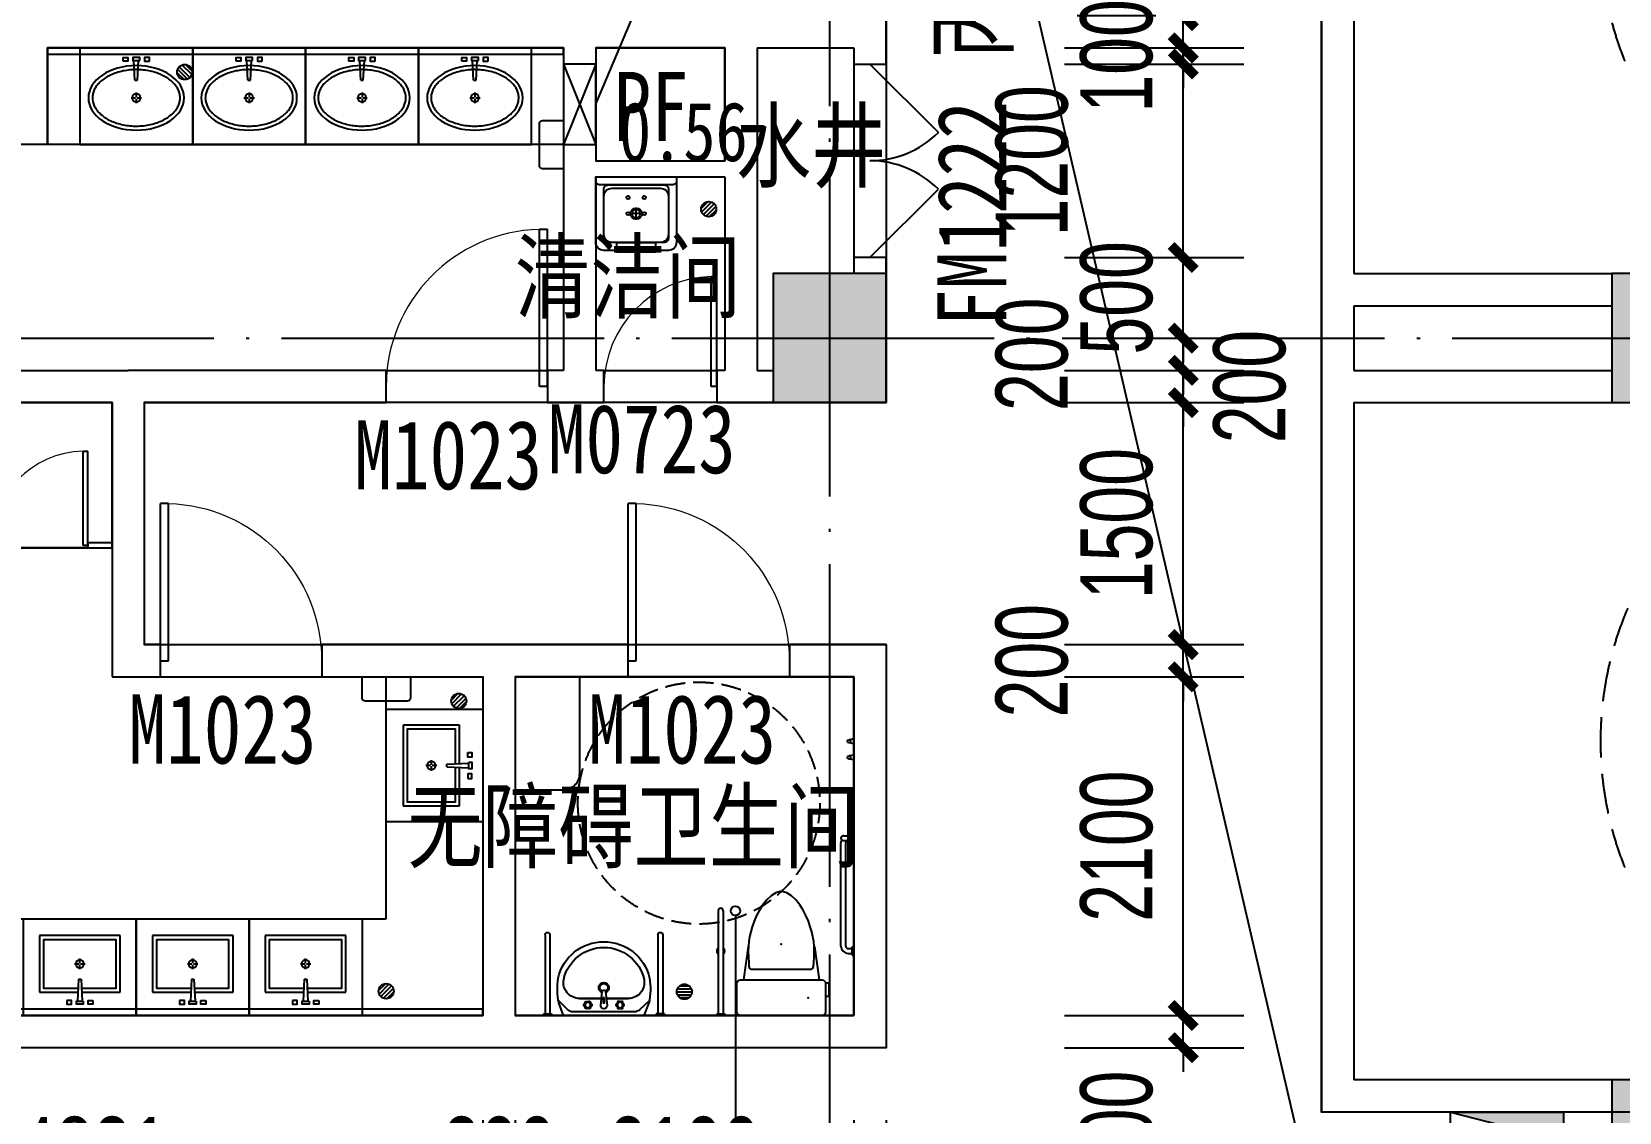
# Model space of a CAD drawing. Extents: x -409435 to 356702, y -107829 to 330904.
# Drawn here: x 99452 to 109297, y 11900 to 18600 of the extents above; entities that cross this region are included whole.
import ezdxf
from ezdxf.xclip import XClip

# ---------------------------------------------------------------- set-up
doc = ezdxf.new("R2010")
doc.units = 0
doc.header["$LTSCALE"] = 1000
doc.header["$MEASUREMENT"] = 0
doc.header["$XCLIPFRAME"] = 0
doc.linetypes.add('104-14# 核心筒$0$DASH', pattern=[0.35, 0.25, -0.1])
doc.linetypes.add('104-14# 核心筒$0$DOTE', pattern=[2.42, 2, -0.2, 0.02, -0.2])
for name, color, linetype in [('01-标注_尺寸', 124, 'Continuous'), ('01-标注_符号', 200, 'Continuous'), ('104-14# 核心筒$0$02-TEXT_标注', 130, 'Continuous'), ('104-14# 核心筒$0$02-TEXT_门窗', 151, 'Continuous'), ('104-14# 核心筒$0$A-C_门', 150, 'Continuous'), ('104-14# 核心筒$0$A-I_卫-洁具', 241, 'Continuous'), ('104-14# 核心筒$0$A-I_卫-隔断', 214, 'Continuous'), ('104-14# 核心筒$0$A-TECH_水', 3, 'Continuous'), ('104-14# 核心筒$0$A-TECH_结构', 21, 'Continuous'), ('104-14# 核心筒$0$A_AXIS-轴线', 36, '104-14# 核心筒$0$DOTE'), ('104-14# 核心筒$0$A_STR-砌块墙', 121, 'Continuous'), ('104-14# 核心筒$0$A_STR-砼柱', 51, 'Continuous'), ('104-14# 核心筒$0$DOOR_FIRE', 220, 'Continuous'), ('104-14# 核心筒$0$DOOR_FIRE_TEXT', 7, 'Continuous'), ('PUB_HATCH', 8, 'Continuous'), ('X-104 14#平面$0$A-TECH_暖通', 6, 'Continuous'), ('X-104 14#平面$0$A-TECH_水', 3, 'Continuous'), ('建-标注-索引', 75, 'Continuous')]:
    doc.layers.add(name, color=color, linetype=linetype)
doc.layers.add('104-14# 核心筒$0$04-不打印_辅助线', color=165, linetype='Continuous', plot=False)
doc.layers.add('DIM_MODI', color=6, linetype='Continuous', plot=False)
doc.styles.add('104-14# 核心筒$0$_TCH_SPACE', font='STXIHEI_0.TTF', dxfattribs={"width": 0.8, "height": 5})
doc.styles.add('104-14# 核心筒$0$_TCH_WINDOW', font='STXIHEI_0.TTF', dxfattribs={"width": 0.8, "height": 3.5})
doc.styles.add('104-14# 核心筒$0$Standard', font='STXIHEI_0.TTF', dxfattribs={"width": 0.8})
doc.styles.add('_TCH_DIM_T3', font='ros.shx', dxfattribs={"width": 0.705882, "bigfont": 'jd.shx'})
doc.dimstyles.new('_TCH_ARCH&&150', dxfattribs={"dimtxt": 446.25, "dimasz": 150, "dimexe": 375, "dimexo": 450, "dimgap": 189.375, "dimtad": 1, "dimdec": 0, "dimzin": 0, "dimdsep": 46, "dimtxsty": '_TCH_DIM_T3', "dimblk": 'ARCHTICK', "dimcen": 0.09, "dimclrt": 7, "dimazin": 2, "dimtfac": 1, "dimtdec": 0, "dimtix": 1, "dimtmove": 2, "dimatfit": 3, "dimfxl": 0, "dimtolj": 1, "dimtzin": 0, "dimarcsym": 0})

# ---------------------------------------------------------------- blocks, each defined once
blk = doc.blocks.new('104-14# 核心筒$0$shshj')
for p, q in [((0, 0), (0, 15)), ((0, 15), (30, 10)), ((0, 0), (0, -15)), ((0, -15), (30, -10))]:
    blk.add_line(p, q)
blk.add_circle((30, 0), 10)
blk = doc.blocks.new('104-14# 核心筒$0$jhat')
for p, q in [((-395, -250), (-395, 250)), ((-395, 250), (-45, 250)), ((-45, 250), (-45, 11.7)), ((-220, 32.3), (-220, 5)), ((-124.8, 8), (11.7, 14.4)), ((-124.8, 8), (-124.8, -8)), ((11.7, 14.4), (11.7, -14.4)), ((-225, 0), (-253.8, 0)), ((-220, -5), (-220, -32.8)), ((-186.7, 0), (-215, 0)), ((-124.8, -8), (11.7, -14.4)), ((-45, -12.4), (-45, -250)), ((-45, -250), (-395, -250))]:
    blk.add_line(p, q)
at = {"color": 8}
blk.add_lwpolyline([(-70, -11.1), (-70, -225), (-370, -225), (-370, 225), (-70, 225), (-70, 10.6)], dxfattribs=at)
at = {"ltscale": 1000, "const_width": 0.84}
blk.add_lwpolyline([(-219.6, 0.1, 1), (-220.4, 0.1, 1)], format="xyb", close=True, dxfattribs=at)
for points in [[(7.2, 81.4), (30, 81.4), (30, 51.4), (7.2, 51.4)], [(11.7, -21.4), (30, -21.4), (30, 21.4), (11.7, 21.4)], [(7.2, -81.4), (30, -81.4), (30, -51.4), (7.2, -51.4)]]:
    blk.add_lwpolyline(points, close=True)
blk.add_circle((-220, 0), 25.2)
at = {"layer": '104-14# 核心筒$0$04-不打印_辅助线'}
blk.add_lwpolyline([(100, -350), (100, 350), (-500, 350), (-500, -350)], close=True, dxfattribs=at)
blk = doc.blocks.new('104-14# 核心筒$0$hgfd')
at = {"color": 8}
for p, q in [((-38.5, 228), (38.5, 228)), ((0, 266.5), (0, 189.5))]:
    blk.add_line(p, q, dxfattribs=at)
for points in [[(250, 0), (-250, 0), (-250, 406, -0.414214), (-200, 456), (-120, 456), (-120, 466), (120, 466), (120, 456), (200, 456, -0.414214), (250, 406)], [(175, 50), (-175, 50, -0.414214), (-200, 75), (-200, 381, -0.414214), (-175, 406), (175, 406, -0.414214), (200, 381), (200, 75, -0.414214)], [(250, 0), (-250, 0), (-250, 25, -0.414214), (-225, 50), (225, 50, -0.414214), (250, 25)]]:
    blk.add_lwpolyline(points, format="xyb", close=True)
blk.add_lwpolyline([(120, 456), (200, 456, -0.414214), (250, 406), (250, 0), (-250, 0), (-250, 406, -0.414214), (-200, 456), (-120, 456)], format="xyb")
blk.add_lwpolyline([(150, 70), (-150, 70, -0.414214), (-200, 120), (-200, 356, -0.414214), (-150, 406), (150, 406, -0.414214), (200, 356), (200, 120, -0.414214)], format="xyb", close=True, dxfattribs=at)
blk.add_lwpolyline([(120, 406), (-120, 406), (-120, 466), (120, 466)], close=True)
for centre, radius in [((-50, 228), 10), ((0, 228), 35), ((50, 228), 10), ((-50, 128), 10), ((50, 128), 10)]:
    blk.add_circle(centre, radius)
blk.add_circle((0, 228), 25, dxfattribs=at)
blk = doc.blocks.new('104-14# 核心筒$0$meae')
for p, q in [((-215, 0), (-243.8, 0)), ((-210, 5), (-210, 32.8)), ((-176.7, 0), (-205, 0)), ((-99.5, 8), (21.7, 14.4)), ((-99.5, -8), (-99.5, 8)), ((21.7, -14.4), (21.7, 14.4)), ((-210, -32.3), (-210, -5)), ((-99.5, -8), (21.7, -14.4))]:
    blk.add_line(p, q)
at = {"const_width": 0.84}
blk.add_lwpolyline([(-209.6, -0.1, -1), (-210.4, -0.1, -1)], format="xyb", close=True, dxfattribs=at)
for points in [[(17.2, 81.4), (40, 81.4), (40, 51.4), (17.2, 51.4)], [(21.7, 21.4), (40, 21.4), (40, -21.4), (21.7, -21.4)], [(17.2, -81.4), (40, -81.4), (40, -51.4), (17.2, -51.4)]]:
    blk.add_lwpolyline(points, close=True)
blk.add_circle((-210, 0), 25.2)
blk.add_ellipse((-210, 0), major_axis=(0, -296.8), ratio=0.673766)
at = {"color": 8}
blk.add_open_spline([(-210, -271.8), (-201.6, -271.8), (-193.3, -270.9), (-176.6, -267), (-168.2, -264.1), (-151.7, -256.3), (-143.6, -251.4), (-127.7, -239.7), (-119.9, -232.8), (-105, -217.1), (-97.9, -208.3), (-84.5, -189), (-78.3, -178.5), (-66.9, -156.1), (-61.7, -144.2), (-52.7, -119.1), (-48.8, -106), (-42.4, -79), (-39.9, -65.1), (-36.4, -36.9), (-35.4, -22.5), (-34.8, 6.2), (-35.3, 20.7), (-37.7, 49.2), (-39.6, 63.3), (-45, 90.9), (-48.3, 104.3), (-56.4, 130.2), (-61.1, 142.6), (-71.6, 166.1), (-77.5, 177.1), (-90.2, 197.7), (-97, 207.1), (-111.4, 224.2), (-118.9, 231.8), (-134.5, 245.1), (-142.5, 250.8), (-158.9, 260.1), (-167.2, 263.7), (-183.8, 269), (-192.2, 270.7), (-208.9, 272.2), (-217.3, 271.9), (-234, 269.5), (-242.4, 267.4), (-259, 261.1), (-267.2, 256.9), (-283.4, 246.7), (-291.3, 240.5), (-306.7, 226.3), (-314.1, 218.2), (-328.1, 200.2), (-334.7, 190.4), (-346.9, 169), (-352.4, 157.6), (-362.4, 133.5), (-366.8, 120.8), (-374.2, 94.4), (-377.2, 80.8), (-381.8, 52.9), (-383.4, 38.7), (-385.1, 10.1), (-385.2, -4.4), (-383.9, -33.1), (-382.5, -47.4), (-378.3, -75.4), (-375.4, -89.1), (-368.4, -115.7), (-364.2, -128.5), (-354.5, -153), (-349.1, -164.6), (-337.2, -186.3), (-330.7, -196.4), (-316.9, -214.8), (-309.6, -223.2), (-294.4, -237.9), (-286.5, -244.3), (-270.4, -255.1), (-262.2, -259.5), (-245.6, -266.3), (-237.3, -268.8), (-222.6, -271.3), (-216.3, -271.8), (-210, -271.8)], degree=3, knots=[0, 0, 0, 0, 0.154173, 0.154173, 0.308346, 0.308346, 0.462518, 0.462518, 0.616691, 0.616691, 0.770864, 0.770864, 0.925037, 0.925037, 1.07921, 1.07921, 1.233382, 1.233382, 1.387555, 1.387555, 1.541728, 1.541728, 1.695901, 1.695901, 1.850074, 1.850074, 2.004247, 2.004247, 2.158419, 2.158419, 2.312592, 2.312592, 2.466765, 2.466765, 2.620938, 2.620938, 2.775111, 2.775111, 2.929283, 2.929283, 3.083456, 3.083456, 3.237629, 3.237629, 3.391802, 3.391802, 3.545975, 3.545975, 3.700147, 3.700147, 3.85432, 3.85432, 4.008493, 4.008493, 4.162666, 4.162666, 4.316839, 4.316839, 4.471011, 4.471011, 4.625184, 4.625184, 4.779357, 4.779357, 4.93353, 4.93353, 5.087703, 5.087703, 5.241876, 5.241876, 5.396048, 5.396048, 5.550221, 5.550221, 5.704394, 5.704394, 5.858567, 5.858567, 6.01274, 6.01274, 6.166912, 6.166912, 6.283185, 6.283185, 6.283185, 6.283185], dxfattribs=at)
at = {"layer": '104-14# 核心筒$0$04-不打印_辅助线'}
blk.add_lwpolyline([(-500, -350), (-500, 350), (100, 350), (100, -350)], close=True, dxfattribs=at)
blk = doc.blocks.new('104-14# 核心筒$0$$lvtry$00000200')
at = {"color": 0}
for p, q in [((-109.8, -40, 0), (-109.8, -469.7, 0)), ((99.8, -30, 0), (-99.8, -30, 0)), ((109.8, -469.7, 0), (109.8, -40, 0))]:
    blk.add_line(p, q, dxfattribs=at)
at = {"color": 0, "elevation": 0}
blk.add_lwpolyline([(99.8, 0), (-99.8, 0, 0.414214), (-139.8, -40), (-139.8, -479.7, 0.414214), (-29.8, -589.7), (29.8, -589.7, 0.414214), (139.8, -479.7), (139.8, -40, 0.414214)], format="xyb", close=True, dxfattribs=at)
blk.add_lwpolyline([(139.8, -469.7), (-139.8, -469.7)], dxfattribs=at)
at = {"color": 0}
blk.add_circle((0, -358.6, 0), 20, dxfattribs=at)
for centre, start, end in [((-99.8, -40, 0), 90, 180), ((99.8, -40, 0), 0, 90)]:
    blk.add_arc(centre, 10, start, end, dxfattribs=at)
for p in [(0, 0), (0, -358.6, 0)]:
    blk.add_point(p, dxfattribs=at)
blk = doc.blocks.new('104-14# 核心筒$0$hgfasg')
at = {"layer": '104-14# 核心筒$0$04-不打印_辅助线'}
blk.add_lwpolyline([(-450, 1400), (450, 1400), (450, 0), (-450, 0)], close=True, dxfattribs=at)
at = {"yscale": -1}
blk.add_blockref('104-14# 核心筒$0$$lvtry$00000200', (0, 200), dxfattribs=at)
blk = doc.blocks.new('104-14# 核心筒$0$残疾人洗脸盆')
for p, q in [((-250.4, 0), (-279.8, -78.5)), ((-250.4, 0), (250.4, 0)), ((250.4, 0), (279.8, -78.5)), ((-375, -10), (-375, 0)), ((-375, -10), (-325, -10)), ((-365, -500), (-365, -10)), ((-335, -500), (-335, -10)), ((-325, -10), (-325, 0)), ((-226.7, -37.5), (-282.6, -94.2)), ((188.9, -22.5), (-191, -22.5)), ((223.1, -36.1), (281.2, -90.6)), ((325, -10), (325, 0)), ((375, -10), (325, -10)), ((335, -500), (335, -10)), ((365, -500), (365, -10)), ((375, -10), (375, 0)), ((-151.1, -105.2), (-17.6, -105.2)), ((-15.5, -105.2), (-151.1, -105.2)), ((15.5, -105.2), (150.8, -105.2)), ((150.8, -105.2), (15.7, -105.2))]:
    blk.add_line(p, q)
at = {"color": 8}
for points in [[(-107.9, -88.7), (-104.1, -85.4, 0.099259), (-95.9, -85.4), (-92.1, -88.7, 0.101021), (-83.4, -83.7), (-84.4, -78.8, 0.099259), (-80.3, -71.7), (-75.5, -70, 0.101021), (-75.5, -60), (-80.3, -58.3, 0.099259), (-84.4, -51.2), (-83.4, -46.3, 0.101021), (-92.1, -41.3), (-95.9, -44.6, 0.099259), (-104.1, -44.6), (-107.9, -41.3, 0.101021), (-116.6, -46.3), (-115.6, -51.2, 0.099259), (-119.7, -58.3), (-124.5, -60, 0.101021), (-124.5, -70), (-119.7, -71.7, 0.099259), (-115.6, -78.8), (-116.6, -83.7, 0.101021)], [(107.9, -88.7), (104.1, -85.4, -0.099259), (95.9, -85.4), (92.1, -88.7, -0.101021), (83.4, -83.7), (84.4, -78.8, -0.099259), (80.3, -71.7), (75.5, -70, -0.101021), (75.5, -60), (80.3, -58.3, -0.099259), (84.4, -51.2), (83.4, -46.3, -0.101021), (92.1, -41.3), (95.9, -44.6, -0.099259), (104.1, -44.6), (107.9, -41.3, -0.101021), (116.6, -46.3), (115.6, -51.2, -0.099259), (119.7, -58.3), (124.5, -60, -0.101021), (124.5, -70), (119.7, -71.7, -0.099259), (115.6, -78.8), (116.6, -83.7, -0.101021)]]:
    blk.add_lwpolyline(points, format="xyb", close=True, dxfattribs=at)
blk.add_lwpolyline([(-20, -61.8), (-10.9, -148.5, 0.384038), (-1, -157.5), (1, -157.5, 0.384038), (10.9, -148.5), (20, -61.8, 1)], format="xyb", close=True)
blk.add_lwpolyline([(4.5, -109.3), (-4.5, -109.3), (-4.5, -79.3), (4.5, -79.3)], close=True)
for centre in [(-100, -65, 0), (100, -65, 0)]:
    blk.add_circle(centre, 16.7)
for centre, radius, start, end in [((171.1, -166), 459.3, 169.0176, 188.17496), ((-191, -72.5), 50, 90, 135.43928), ((188.9, -72.5), 50, 46.81904, 90), ((-171.1, -166), 459.3, 351.82504, 10.9824), ((-151.1, -205.2), 100, 90, 190.56023), ((0, -172.5, 0), 31.6, 111.35971, 68.64029), ((150.8, -205.2), 100, 349.43977, 90), ((-0.2, -166.7), 290.7, 192.85732, 347.14268), ((-0.2, -166.7), 255.7, 192.85732, 347.14268), ((-350, -500), 15, 180, 0), ((350, -500), 15, 180, 360)]:
    blk.add_arc(centre, radius, start, end)
at = {"color": 8, "lineweight": 13}
blk.add_arc((0, -172.5, 0), 23, 117.38686, 62.61314, dxfattribs=at)
blk = doc.blocks.new('104-14# 核心筒$0$残疾人扶手1')
for p, q in [((-700, -10), (-700, 0)), ((0, -10), (0, 0)), ((-750, -10), (-750, 0)), ((-750, -10), (-700, -10)), ((-740, -65), (-740, -10)), ((-710, -65), (-710, -10)), ((-55, -50), (-695, -50)), ((-55, -80), (-695, -80)), ((-50, -10), (-50, 0)), ((0, -10), (-50, -10)), ((-40, -35), (-40, -10)), ((-10, -35), (-10, -10))]:
    blk.add_line(p, q)
for centre, radius, start, end in [((-725, -65), 15, 180, 0), ((-695, -35), 45, 244.47122, 270), ((-695, -35), 15, 180, 270), ((-55, -35), 15, 270, 0), ((-55, -35), 45, 270, 0)]:
    blk.add_arc(centre, radius, start, end)
blk = doc.blocks.new('104-14# 核心筒$0$残疾人扶手2')
for p, q in [((-10, -50), (-10, 0)), ((-10, 0), (0, 0)), ((-650, -10), (-10, -10)), ((-650, -40), (-10, -40)), ((-10, -50), (0, -50))]:
    blk.add_line(p, q)
for centre, radius, start, end in [((-400, -25, 0), 25, 36.86993, 143.13007), ((-650, -25), 15, 90, 270), ((-400, -25, 0), 25, 216.86987, 323.13013)]:
    blk.add_arc(centre, radius, start, end)
blk = doc.blocks.new('104-14# 核心筒$0$$DorLib2D$00000116')
at = {"color": 0}
for p, q in [((-0.5, 0), (-0.1464, 0.3536)), ((0.5, 0), (0.1464, 0.3536))]:
    blk.add_line(p, q, dxfattribs=at)
for centre, start, end in [((-0.5, 0), 0, 45), ((0.5, 0), 135, 180)]:
    blk.add_arc(centre, 0.5, start, end, dxfattribs=at)
blk = doc.blocks.new('104-14# 核心筒$0$$DorLib2D$00000001')
for p, q in [((0.45, 0.975), (0.5, 0.975)), ((0.45, 0), (0.45, 0.975)), ((0.5, 0), (0.5, 0.975)), ((0.5, 0), (0.45, 0))]:
    blk.add_line(p, q)
at = {"lineweight": 13}
blk.add_arc((0.475, 0), 0.975, 91.46928, 180, dxfattribs=at)
blk = doc.blocks.new('_FZH')
blk.add_lwpolyline([(-0.5, -0.5), (0.5, -0.5), (0.5, 0.5), (-0.5, 0.5)], close=True)
at = {"layer": 'PUB_HATCH'}
blk.add_solid([(-0.5, -0.5), (0.5, -0.5), (-0.5, 0.5), (0.5, 0.5)], dxfattribs=at)
blk = doc.blocks.new('104-14# 核心筒$0$$lvtry$00000206')
at = {"color": 0}
for points in [[(-253.2, -220.1, -0.414214), (-275.2, -198.1), (-275.2, -22, -0.414214), (-253.2, 0), (253.2, 0, -0.414214), (275.2, -22), (275.2, -198.1, -0.414214), (253.2, -220.1)], [(180.6, -286.2), (-180.6, -286.2, 0.39219), (-200.5, -304.7), (-202.1, -325.7), (-204.2, -363.5), (-204.9, -397.6), (-204, -429), (-201.3, -458.9), (-196.5, -488.3), (-189.5, -518.3), (-180, -549.9), (-167.8, -583.9), (-152.8, -619.1), (-135, -653.9), (-114.2, -687), (-90.4, -716.7), (-63.4, -741.5), (-33.4, -759.9), (-12.1, -766.7, 0.15433), (12.1, -766.7), (33.4, -759.9), (63.4, -741.5), (90.4, -716.7), (114.2, -687), (135, -653.9), (152.8, -619.1), (167.8, -583.9), (180, -549.9), (189.5, -518.3), (196.5, -488.3), (201.3, -458.9), (204, -429), (204.9, -397.6), (204.2, -363.5), (202.1, -325.7), (200.5, -304.7, 0.39219)]]:
    blk.add_lwpolyline(points, format="xyb", close=True, dxfattribs=at)
blk.add_lwpolyline([(-275.2, -120.5), (-297.2, -120.5), (-297.2, -199.8), (-275.2, -199.8)], close=True, dxfattribs=at)
for points in [[(-205.5, -428.1), (-235, -220.1)], [(205.5, -428.1), (235, -220.1)]]:
    blk.add_lwpolyline(points, dxfattribs=at)
for p in [(-166.1, -109.4), (0.9, -443.1)]:
    blk.add_point(p, dxfattribs=at)
blk = doc.blocks.new('104-14# 核心筒$0$$TwtSys$00000141')
for p, q in [((-94, 8), (-10, 92)), ((-94, 8), (-10, 92)), ((-87, -35), (35, 87)), ((-87, -35), (35, 87)), ((-66, -66), (66, 66)), ((-66, -66), (66, 66)), ((-32, -87), (88, 33)), ((-32, -87), (88, 33)), ((11, -92), (92, -11)), ((11, -92), (92, -11))]:
    blk.add_line(p, q)
blk.add_circle((0, 0), 94)
blk.add_circle((0, 0), 94)
blk = doc.blocks.new('104-14# 核心筒')
blk.add_lwpolyline([(103750, 18500), (102950, 18500), (102950, 17800), (103750, 17800)], close=True)
at = {"layer": '104-14# 核心筒$0$04-不打印_辅助线'}
blk.add_lwpolyline([(104550, 12500), (104550, 14600), (102450, 14600), (102450, 12500)], close=True, dxfattribs=at)
at = {"layer": '104-14# 核心筒$0$04-不打印_辅助线', "linetype": '104-14# 核心筒$0$DASH'}
for centre in [(111280, 19200), (111280, 14200)]:
    blk.add_arc(centre, 2100, 90, 270, dxfattribs=at)
at = {"layer": '104-14# 核心筒$0$A-C_门'}
for p, q in [((101650, 16500), (102650, 16500)), ((103000, 16500), (103700, 16500)), ((100250, 14600), (101250, 14600)), ((103150, 14600), (104150, 14600))]:
    blk.add_line(p, q, dxfattribs=at)
at = {"layer": '104-14# 核心筒$0$A-I_卫-洁具', "ltscale": 0.1}
for points in [[(99550, 18500), (102750, 18500), (102750, 17900), (99550, 17900)], [(99550, 18460), (102750, 18460), (102750, 18500), (99550, 18500)], [(99200, 12500), (102250, 12500), (102250, 12540), (99200, 12540)]]:
    blk.add_lwpolyline(points, close=True, dxfattribs=at)
for points in [[(102750, 18050), (102750, 17750), (102620, 17750, -0.414214), (102600, 17770), (102600, 18030, -0.414214), (102620, 18050)], [(101500, 14600), (101800, 14600), (101800, 14470, -0.414214), (101780, 14450), (101520, 14450, -0.414214), (101500, 14470)], [(102450, 14600), (102450, 13900), (102750, 13900, 0.414214), (102850, 14000), (102850, 14600)]]:
    blk.add_lwpolyline(points, format="xyb", close=True, dxfattribs=at)
for points in [[(101650, 13100), (101650, 14600), (102250, 14600), (102250, 12500), (101650, 12500)], [(101650, 12500), (99200, 12500), (99200, 13100), (101650, 13100)]]:
    blk.add_lwpolyline(points, dxfattribs=at)
at = {"layer": '104-14# 核心筒$0$A-I_卫-洁具', "linetype": '104-14# 核心筒$0$DASH', "ltscale": 0.5}
blk.add_circle((103588.9, 13816.9), 750, dxfattribs=at)
at = {"layer": '104-14# 核心筒$0$A-I_卫-隔断'}
for p, q in [((99800, 15400), (99200, 15400)), ((99950, 15430), (99800, 15430)), ((99800, 15430), (99800, 15400)), ((99800, 15400), (99950, 15400)), ((99950, 15400), (99950, 15430))]:
    blk.add_line(p, q, dxfattribs=at)
at = {"layer": '104-14# 核心筒$0$A-TECH_结构'}
blk.add_lwpolyline([(102950, 17800), (103750, 17800), (103750, 18500), (102950, 18500)], close=True, dxfattribs=at)
at = {"layer": '104-14# 核心筒$0$A_AXIS-轴线'}
for p, q in [((104400, 54018.4), (104400, -8545.1)), ((-24839, 16700), (120259.9, 16700))]:
    blk.add_line(p, q, dxfattribs=at)
at = {"layer": '104-14# 核心筒$0$A_STR-砌块墙'}
for p, q in [((107450, 21500), (107450, 17000)), ((107650, 21300), (107650, 17100)), ((104750, 18400), (104750, 18700)), ((99550, 18500), (102250, 18500)), ((99550, 18500), (99550, 17900)), ((102250, 18500), (102750, 18500)), ((102750, 18500), (102750, 17750)), ((102950, 18500), (102950, 17800)), ((102950, 18500), (103750, 18500)), ((103750, 18500), (103750, 17800)), ((103950, 18500), (103950, 17750)), ((103950, 18500), (104550, 18500)), ((104550, 18500), (104550, 18400)), ((104550, 18400), (104750, 18400)), ((99550, 17900), (99350, 17900)), ((102750, 17750), (102750, 16500)), ((102950, 17800), (103750, 17800)), ((103950, 17750), (103950, 16500)), ((102950, 17700), (103750, 17700)), ((102950, 17700), (102950, 16500)), ((103750, 17700), (103750, 16500)), ((104750, 17200), (104550, 17200)), ((104550, 17200), (104550, 17100)), ((104750, 17100), (104750, 17200)), ((107650, 17100), (109250, 17100)), ((107450, 17000), (107450, 16400)), ((107650, 16900), (109250, 16900)), ((107650, 16900), (107650, 16500)), ((95750, 16500), (100050, 16500)), ((101650, 16500), (100050, 16500)), ((101650, 16300), (101650, 16500)), ((102750, 16500), (102650, 16500)), ((102650, 16500), (102650, 16300)), ((103000, 16500), (102950, 16500)), ((103000, 16300), (103000, 16500)), ((103750, 16500), (103700, 16500)), ((103700, 16500), (103700, 16300)), ((103950, 16500), (104050, 16500)), ((107650, 16500), (109250, 16500)), ((107450, 16400), (107450, 11900)), ((95750, 16300), (99950, 16300)), ((99950, 16300), (99950, 14600)), ((100150, 16300), (101650, 16300)), ((100150, 16300), (100150, 14800)), ((102650, 16300), (102850, 16300)), ((102850, 16300), (103000, 16300)), ((103700, 16300), (103850, 16300)), ((103850, 16300), (104050, 16300)), ((107650, 16300), (109250, 16300)), ((107650, 16300), (107650, 12100)), ((100250, 14800), (100150, 14800)), ((100250, 14600), (100250, 14800)), ((102350, 14800), (101250, 14800)), ((101250, 14800), (101250, 14600)), ((103150, 14800), (102350, 14800)), ((103150, 14600), (103150, 14800)), ((104750, 14800), (104150, 14800)), ((104150, 14800), (104150, 14600)), ((104750, 14800), (104750, 12300)), ((99950, 14600), (100250, 14600)), ((101250, 14600), (102250, 14600)), ((102250, 14600), (102250, 12500)), ((102450, 14600), (102450, 12500)), ((102450, 14600), (103150, 14600)), ((104150, 14600), (104550, 14600)), ((104550, 14600), (104550, 12500)), ((102250, 12500), (99200, 12500)), ((104550, 12500), (102450, 12500)), ((102350, 12300), (99100, 12300)), ((104750, 12300), (102350, 12300)), ((109250, 12100), (107650, 12100)), ((109250, 11900), (107450, 11900))]:
    blk.add_line(p, q, dxfattribs=at)
at = {"layer": '104-14# 核心筒$0$DOOR_FIRE'}
for p, q in [((104550, 18400), (104550, 17200)), ((104750, 18400), (104750, 17200))]:
    blk.add_line(p, q, dxfattribs=at)
at = {"layer": '104-14# 核心筒$0$A-C_门'}
ref = blk.add_blockref('104-14# 核心筒$0$$DorLib2D$00000001', (102150, 16400), dxfattribs=dict(at, xscale=1000, yscale=1000, zscale=200))
ref.add_attrib('A', 'M1023', (101452.6, 15762.5), dxfattribs={"layer": '104-14# 核心筒$0$02-TEXT_门窗', "height": 428.14, "style": '104-14# 核心筒$0$_TCH_WINDOW', "width": 0.8})
ref = blk.add_blockref('104-14# 核心筒$0$$DorLib2D$00000001', (103350, 16400), dxfattribs=dict(at, xscale=700, yscale=700, zscale=200))
ref.add_attrib('A', 'M0723', (102652.6, 15862.5), dxfattribs={"layer": '104-14# 核心筒$0$02-TEXT_门窗', "height": 428.14, "style": '104-14# 核心筒$0$_TCH_WINDOW', "width": 0.8})
ref = blk.add_blockref('104-14# 核心筒$0$$DorLib2D$00000001', (100750, 14700), dxfattribs=dict(at, xscale=-1000, yscale=1000, zscale=200, rotation=359.9999999999986))
ref.add_attrib('A', 'M1023', (100052.6, 14062.5), dxfattribs={"layer": '104-14# 核心筒$0$02-TEXT_门窗', "height": 428.14, "style": '104-14# 核心筒$0$_TCH_WINDOW', "width": 0.8})
ref = blk.add_blockref('104-14# 核心筒$0$$DorLib2D$00000001', (103650, 14700), dxfattribs=dict(at, xscale=-1000, yscale=1000, zscale=200, rotation=359.9999999999986))
ref.add_attrib('A', 'M1023', (102902.6, 14062.5), dxfattribs={"layer": '104-14# 核心筒$0$02-TEXT_门窗', "height": 428.14, "style": '104-14# 核心筒$0$_TCH_WINDOW', "width": 0.8})
at = {"layer": '104-14# 核心筒$0$A-I_卫-洁具', "ltscale": 0.1, "xscale": -1}
for name, p, rotation in [('104-14# 核心筒$0$meae', (100100, 18400), 270), ('104-14# 核心筒$0$meae', (100800, 18400), 270), ('104-14# 核心筒$0$meae', (101500, 18400), 270), ('104-14# 核心筒$0$meae', (102200, 18400), 270), ('104-14# 核心筒$0$hgfasg', (98550, 15850), 270), ('104-14# 核心筒$0$jhat', (102150, 14050), 180), ('104-14# 核心筒$0$jhat', (99750, 12600), 90), ('104-14# 核心筒$0$jhat', (100450, 12600), 90), ('104-14# 核心筒$0$jhat', (101150, 12600), 90)]:
    blk.add_blockref(name, p, dxfattribs=dict(at, rotation=rotation))
at = {"layer": '104-14# 核心筒$0$A-I_卫-洁具', "ltscale": 0.1}
for name, p, rotation in [('104-14# 核心筒$0$hgfd', (103200, 17700), 179.9999999936967), ('104-14# 核心筒$0$shshj', (104550, 14200), 180), ('104-14# 核心筒$0$shshj', (104550, 14200), 180), ('104-14# 核心筒$0$shshj', (104550, 14100), 180), ('104-14# 核心筒$0$shshj', (104550, 14100), 180), ('104-14# 核心筒$0$残疾人扶手1', (104550, 12875), 270), ('104-14# 核心筒$0$残疾人扶手2', (103749.5, 12500), 270)]:
    blk.add_blockref(name, p, dxfattribs=dict(at, rotation=rotation))
at = {"layer": '104-14# 核心筒$0$A-I_卫-洁具', "rotation": 179.9999999996357}
blk.add_blockref('104-14# 核心筒$0$$lvtry$00000206', (104100, 12500), dxfattribs=at)
at = {"layer": '104-14# 核心筒$0$A-I_卫-洁具', "ltscale": 0.1, "extrusion": (1.71193e-26, 3.22175e-17, -1), "zscale": -1, "rotation": 180}
blk.add_blockref('104-14# 核心筒$0$残疾人洗脸盆', (-103000, 12500), dxfattribs=at)
at = {"layer": '104-14# 核心筒$0$A-I_卫-隔断', "xscale": -600, "yscale": -600, "zscale": 30, "rotation": 180}
blk.add_blockref('104-14# 核心筒$0$$DorLib2D$00000001', (99500, 15415), dxfattribs=at)
at = {"layer": '104-14# 核心筒$0$A-TECH_水', "xscale": 0.5, "yscale": 0.5, "zscale": 0.5}
for p, rotation in [((100400.1, 18350), 90.00000000011116), ((103499, 12647.5), 315)]:
    blk.add_blockref('104-14# 核心筒$0$$TwtSys$00000141', p, dxfattribs=dict(at, rotation=rotation))
for p in [(103650, 17500), (102100, 14450), (101649.7, 12650.4)]:
    blk.add_blockref('104-14# 核心筒$0$$TwtSys$00000141', p, dxfattribs=at)
at = {"layer": '104-14# 核心筒$0$A_STR-砼柱', "xscale": 700, "yscale": 800, "zscale": 800}
for p in [(104400, 16700), (109600, 16700), (109600, 11700)]:
    blk.add_blockref('_FZH', p, dxfattribs=at)
at = {"layer": '104-14# 核心筒$0$DOOR_FIRE', "xscale": 1200, "yscale": 1200, "zscale": 200, "rotation": 270}
blk.add_blockref('104-14# 核心筒$0$$DorLib2D$00000116', (104650, 17800), dxfattribs=at)
at = {"layer": '104-14# 核心筒$0$02-TEXT_标注', "style": '104-14# 核心筒$0$Standard', "width": 0.8}
for s, p in [('PF', (103060.2, 17923)), ('水井', (103817.8, 17680.1)), ('清洁间', (102448.6, 16867.8)), ('无障碍卫生间', (101781.9, 13459.5))]:
    blk.add_text(s, height=428.14, dxfattribs=at).set_placement(p)
at = {"layer": '104-14# 核心筒$0$04-不打印_辅助线', "style": '104-14# 核心筒$0$_TCH_SPACE', "width": 0.8}
blk.add_text('0.56', height=366.98, dxfattribs=at).set_placement((103093.1, 17797.7))
at = {"layer": '104-14# 核心筒$0$DOOR_FIRE_TEXT', "style": '104-14# 核心筒$0$_TCH_WINDOW', "width": 0.8}
for s, height, p in [('丙', 428.1, (105495.6, 18431.1)), ('FM1222', 428.14, (105495.6, 16771.3))]:
    blk.add_text(s, height=height, rotation=90, dxfattribs=at).set_placement(p)
blk = doc.blocks.new('X-104 14#平面$0$$TwtSys$00000434')
for p, q in [((-0.5, 0.5), (-0.5, -0.5)), ((-0.5, -0.5), (0.5, 0.5)), ((0.5, 0.5), (-0.5, 0.5)), ((0.5, -0.5), (0.5, 0.5)), ((-0.5, -0.5), (0.5, -0.5))]:
    blk.add_line(p, q)
blk.add_solid([(0.5, -0.5), (0.5, 0.5), (-0.5, -0.5)])
blk = doc.blocks.new('X-104 14#平面$0$A$C324F6C76')
at = {"layer": 'X-104 14#平面$0$A-TECH_水', "xscale": -700, "yscale": 180, "zscale": 700, "rotation": 180.000000000001}
blk.add_blockref('X-104 14#平面$0$$TwtSys$00000434', (-7300, 11810), dxfattribs=at)
blk = doc.blocks.new('*U418')
blk.add_lwpolyline([(200, 0), (200, 500), (0, 500), (0, 0), (200, 0), (0, 500), (0, 0), (200, 500)])
blk = doc.blocks.new('X-104 14#平面$0$sdfjladfiididid')
at = {"layer": 'X-104 14#平面$0$A-TECH_暖通', "rotation": 180}
blk.add_blockref('*U418', (102950, 18400), dxfattribs=at)
blk = doc.blocks.new('X-104 14#平面')
at = {"layer": 'Defpoints', "color": 1}
blk.add_lwpolyline([(116600.2, 11900), (107450, 11900), (107450, 21300), (102350, 21300), (102350, 18700), (104750, 18700), (104750, 16300), (100150, 16300), (100150, 14800), (104750, 14800), (104750, 12300), (97418.8, 12300), (77552.9, 32183.5), (74724.4, 29355.1), (86750, 17329.5), (86750, 10200), (93750, 10200), (93750, 7900), (95050, 7900), (95050, 8100), (100667.2, 8100), (110242.7, 1395.5), (116600.2, 10475)], close=True, dxfattribs=at)
ref = blk.add_blockref('104-14# 核心筒', (0, 0))
XClip(ref).set_block_clipping_path([(-38664.3623821461, -25500), (139216.5485069363, 330900)])
for name, p in [('X-104 14#平面$0$A$C324F6C76', (115900, 0)), ('X-104 14#平面$0$sdfjladfiididid', (0, 0))]:
    blk.add_blockref(name, p)
blk = doc.blocks.new('sjdfadsfiididdi')
at = {"layer": '建-标注-索引'}
blk.add_line((102950, 18150), (103473.7, 19393.6), dxfattribs=at)
blk = doc.blocks.new('_ArchTick')
at = {"color": 0, "linetype": 'ByBlock', "const_width": 0.4}
blk.add_lwpolyline([(-0.5, -0.5), (0.5, 0.5)], dxfattribs=at)
blk = doc.blocks.new('*D1173')
at = {"layer": '01-标注_尺寸', "color": 0, "lineweight": -2, "transparency": 16777216}
for p, q in [((97418.8, 11850), (97418.8, 10857.6)), ((102250, 11850), (102250, 10857.6)), ((97418.8, 11232.6), (102250, 11232.6))]:
    blk.add_line(p, q, dxfattribs=at)
at = {"layer": 'Defpoints', "color": 0, "transparency": 16777216}
for p in [(97418.8, 12300), (102250, 12300), (102250, 11232.6)]:
    blk.add_point(p, dxfattribs=at)
at = {"layer": '01-标注_尺寸', "color": 0, "lineweight": -2, "transparency": 16777216, "xscale": 150, "yscale": 150, "zscale": 150, "rotation": 180}
blk.add_blockref('_ArchTick', (97418.8, 11232.6), dxfattribs=at)
at = {"layer": '01-标注_尺寸', "color": 0, "lineweight": -2, "transparency": 16777216, "xscale": 150, "yscale": 150, "zscale": 150}
blk.add_blockref('_ArchTick', (102250, 11232.6), dxfattribs=at)
at = {"layer": '01-标注_尺寸', "color": 7, "transparency": 16777216, "insert": (99834.4, 11645.1), "char_height": 446.25, "attachment_point": 5, "style": '_TCH_DIM_T3'}
blk.add_mtext('\\A1;4831', dxfattribs=at)
blk = doc.blocks.new('*D1174')
at = {"layer": '01-标注_尺寸', "color": 0, "lineweight": -2, "transparency": 16777216}
for p, q in [((102250, 11850), (102250, 10857.6)), ((102450, 11850), (102450, 10857.6)), ((102250, 11232.6), (102100, 11232.6)), ((102250, 11232.6), (102450, 11232.6)), ((102450, 11232.6), (102600, 11232.6))]:
    blk.add_line(p, q, dxfattribs=at)
at = {"layer": 'Defpoints', "color": 0, "transparency": 16777216}
for p in [(102250, 12300), (102450, 12300), (102450, 11232.6)]:
    blk.add_point(p, dxfattribs=at)
at = {"layer": '01-标注_尺寸', "color": 0, "lineweight": -2, "transparency": 16777216, "xscale": 150, "yscale": 150, "zscale": 150}
blk.add_blockref('_ArchTick', (102250, 11232.6), dxfattribs=at)
at = {"layer": '01-标注_尺寸', "color": 0, "lineweight": -2, "transparency": 16777216, "xscale": 150, "yscale": 150, "zscale": 150, "rotation": 180}
blk.add_blockref('_ArchTick', (102450, 11232.6), dxfattribs=at)
at = {"layer": '01-标注_尺寸', "color": 7, "transparency": 16777216, "insert": (102350, 11645.1), "char_height": 446.25, "attachment_point": 5, "style": '_TCH_DIM_T3'}
blk.add_mtext('\\A1;200', dxfattribs=at)
blk = doc.blocks.new('*D1175')
at = {"layer": '01-标注_尺寸', "color": 0, "lineweight": -2, "transparency": 16777216}
for p, q in [((102450, 11850), (102450, 10857.6)), ((104550, 11850), (104550, 10857.6)), ((102450, 11232.6), (104550, 11232.6))]:
    blk.add_line(p, q, dxfattribs=at)
at = {"layer": 'Defpoints', "color": 0, "transparency": 16777216}
for p in [(102450, 12300), (104550, 12300), (104550, 11232.6)]:
    blk.add_point(p, dxfattribs=at)
at = {"layer": '01-标注_尺寸', "color": 0, "lineweight": -2, "transparency": 16777216, "xscale": 150, "yscale": 150, "zscale": 150, "rotation": 180}
blk.add_blockref('_ArchTick', (102450, 11232.6), dxfattribs=at)
at = {"layer": '01-标注_尺寸', "color": 0, "lineweight": -2, "transparency": 16777216, "xscale": 150, "yscale": 150, "zscale": 150}
blk.add_blockref('_ArchTick', (104550, 11232.6), dxfattribs=at)
at = {"layer": '01-标注_尺寸', "color": 7, "transparency": 16777216, "insert": (103500, 11645.1), "char_height": 446.25, "attachment_point": 5, "style": '_TCH_DIM_T3'}
blk.add_mtext('\\A1;2100', dxfattribs=at)
blk = doc.blocks.new('*D1176')
at = {"layer": '01-标注_尺寸', "color": 0, "lineweight": -2, "transparency": 16777216}
for p, q in [((104550, 11850), (104550, 10857.6)), ((104750, 11850), (104750, 10857.6)), ((104550, 11232.6), (104400, 11232.6)), ((104550, 11232.6), (104750, 11232.6)), ((104750, 11232.6), (104900, 11232.6))]:
    blk.add_line(p, q, dxfattribs=at)
at = {"layer": 'Defpoints', "color": 0, "transparency": 16777216}
for p in [(104550, 12300), (104750, 12300), (104750, 11232.6)]:
    blk.add_point(p, dxfattribs=at)
at = {"layer": '01-标注_尺寸', "color": 0, "lineweight": -2, "transparency": 16777216, "xscale": 150, "yscale": 150, "zscale": 150}
blk.add_blockref('_ArchTick', (104550, 11232.6), dxfattribs=at)
at = {"layer": '01-标注_尺寸', "color": 0, "lineweight": -2, "transparency": 16777216, "xscale": 150, "yscale": 150, "zscale": 150, "rotation": 180}
blk.add_blockref('_ArchTick', (104750, 11232.6), dxfattribs=at)
at = {"layer": '01-标注_尺寸', "color": 7, "transparency": 16777216, "insert": (105305, 11152.2), "char_height": 446.25, "attachment_point": 5, "style": '_TCH_DIM_T3'}
blk.add_mtext('\\A1;200', dxfattribs=at)
blk = doc.blocks.new('*D2133')
at = {"layer": '01-标注_尺寸', "color": 0, "lineweight": -2, "transparency": 16777216}
for p, q in [((106592.9, 18700), (106592.9, 18850)), ((105856.1, 18700), (106967.9, 18700)), ((106592.9, 18500), (106592.9, 18700)), ((105856.1, 18500), (106967.9, 18500)), ((106592.9, 18500), (106592.9, 18350))]:
    blk.add_line(p, q, dxfattribs=at)
at = {"layer": 'Defpoints', "color": 0, "transparency": 16777216}
for p in [(105406.1, 18700), (106592.9, 18700), (105406.1, 18500)]:
    blk.add_point(p, dxfattribs=at)
at = {"layer": '01-标注_尺寸', "color": 0, "lineweight": -2, "transparency": 16777216, "xscale": 150, "yscale": 150, "zscale": 150}
for p, rotation in [((106592.9, 18700), 270), ((106592.9, 18500), 90)]:
    blk.add_blockref('_ArchTick', p, dxfattribs=dict(at, rotation=rotation))
at = {"layer": '01-标注_尺寸', "color": 7, "transparency": 16777216, "insert": (106180.4, 19193.9), "char_height": 446.25, "attachment_point": 5, "rotation": 90, "style": '_TCH_DIM_T3'}
blk.add_mtext('\\A1;200', dxfattribs=at)
blk = doc.blocks.new('*D2134')
at = {"layer": '01-标注_尺寸', "color": 0, "lineweight": -2, "transparency": 16777216}
for p, q in [((106592.9, 18500), (106592.9, 18650)), ((105856.1, 18500), (106967.9, 18500)), ((106592.9, 18400), (106592.9, 18500)), ((105856.1, 18400), (106967.9, 18400)), ((106592.9, 18400), (106592.9, 18250))]:
    blk.add_line(p, q, dxfattribs=at)
at = {"layer": 'Defpoints', "color": 0, "transparency": 16777216}
for p in [(105406.1, 18500), (106592.9, 18500), (105406.1, 18400)]:
    blk.add_point(p, dxfattribs=at)
at = {"layer": '01-标注_尺寸', "color": 0, "lineweight": -2, "transparency": 16777216, "xscale": 150, "yscale": 150, "zscale": 150}
for p, rotation in [((106592.9, 18500), 270), ((106592.9, 18400), 90)]:
    blk.add_blockref('_ArchTick', p, dxfattribs=dict(at, rotation=rotation))
at = {"layer": '01-标注_尺寸', "color": 7, "transparency": 16777216, "insert": (106180.4, 18450), "char_height": 446.25, "attachment_point": 5, "rotation": 90, "style": '_TCH_DIM_T3'}
blk.add_mtext('\\A1;100', dxfattribs=at)
blk = doc.blocks.new('*D2135')
at = {"layer": '01-标注_尺寸', "color": 0, "lineweight": -2, "transparency": 16777216}
for p, q in [((105856.1, 18400), (106967.9, 18400)), ((106592.9, 17200), (106592.9, 18400)), ((105856.1, 17200), (106967.9, 17200))]:
    blk.add_line(p, q, dxfattribs=at)
at = {"layer": 'Defpoints', "color": 0, "transparency": 16777216}
for p in [(105406.1, 18400), (106592.9, 18400), (105406.1, 17200)]:
    blk.add_point(p, dxfattribs=at)
at = {"layer": '01-标注_尺寸', "color": 0, "lineweight": -2, "transparency": 16777216, "xscale": 150, "yscale": 150, "zscale": 150}
for p, rotation in [((106592.9, 18400), 90), ((106592.9, 17200), 270)]:
    blk.add_blockref('_ArchTick', p, dxfattribs=dict(at, rotation=rotation))
at = {"layer": '01-标注_尺寸', "color": 7, "transparency": 16777216, "insert": (105655.4, 17800), "char_height": 446.25, "attachment_point": 5, "rotation": 90, "style": '_TCH_DIM_T3'}
blk.add_mtext('\\A1;1200', dxfattribs=at)
blk = doc.blocks.new('*D2136')
at = {"layer": '01-标注_尺寸', "color": 0, "lineweight": -2, "transparency": 16777216}
for p, q in [((106592.9, 17200), (106592.9, 17350)), ((105856.1, 17200), (106967.9, 17200)), ((106592.9, 16700), (106592.9, 17200)), ((105856.1, 16700), (106967.9, 16700)), ((106592.9, 16700), (106592.9, 16550))]:
    blk.add_line(p, q, dxfattribs=at)
at = {"layer": 'Defpoints', "color": 0, "transparency": 16777216}
for p in [(105406.1, 17200), (106592.9, 17200), (105406.1, 16700)]:
    blk.add_point(p, dxfattribs=at)
at = {"layer": '01-标注_尺寸', "color": 0, "lineweight": -2, "transparency": 16777216, "xscale": 150, "yscale": 150, "zscale": 150}
for p, rotation in [((106592.9, 17200), 270), ((106592.9, 16700), 90)]:
    blk.add_blockref('_ArchTick', p, dxfattribs=dict(at, rotation=rotation))
at = {"layer": '01-标注_尺寸', "color": 7, "transparency": 16777216, "insert": (106180.4, 16950), "char_height": 446.25, "attachment_point": 5, "rotation": 90, "style": '_TCH_DIM_T3'}
blk.add_mtext('\\A1;500', dxfattribs=at)
blk = doc.blocks.new('*D2137')
at = {"layer": '01-标注_尺寸', "color": 0, "lineweight": -2, "transparency": 16777216}
for p, q in [((106592.9, 16700), (106592.9, 16850)), ((105856.1, 16700), (106967.9, 16700)), ((106592.9, 16500), (106592.9, 16700)), ((105856.1, 16500), (106967.9, 16500)), ((106592.9, 16500), (106592.9, 16350))]:
    blk.add_line(p, q, dxfattribs=at)
at = {"layer": 'Defpoints', "color": 0, "transparency": 16777216}
for p in [(105406.1, 16700), (106592.9, 16700), (105406.1, 16500)]:
    blk.add_point(p, dxfattribs=at)
at = {"layer": '01-标注_尺寸', "color": 0, "lineweight": -2, "transparency": 16777216, "xscale": 150, "yscale": 150, "zscale": 150}
for p, rotation in [((106592.9, 16700), 270), ((106592.9, 16500), 90)]:
    blk.add_blockref('_ArchTick', p, dxfattribs=dict(at, rotation=rotation))
at = {"layer": '01-标注_尺寸', "color": 7, "transparency": 16777216, "insert": (105655.4, 16600), "char_height": 446.25, "attachment_point": 5, "rotation": 90, "style": '_TCH_DIM_T3'}
blk.add_mtext('\\A1;200', dxfattribs=at)
blk = doc.blocks.new('*D2138')
at = {"layer": '01-标注_尺寸', "color": 0, "lineweight": -2, "transparency": 16777216}
for p, q in [((106592.9, 16500), (106592.9, 16650)), ((105856.1, 16500), (106967.9, 16500)), ((106592.9, 16300), (106592.9, 16500)), ((105856.1, 16300), (106967.9, 16300)), ((106592.9, 16300), (106592.9, 16150))]:
    blk.add_line(p, q, dxfattribs=at)
at = {"layer": 'Defpoints', "color": 0, "transparency": 16777216}
for p in [(105406.1, 16500), (106592.9, 16500), (105406.1, 16300)]:
    blk.add_point(p, dxfattribs=at)
at = {"layer": '01-标注_尺寸', "color": 0, "lineweight": -2, "transparency": 16777216, "xscale": 150, "yscale": 150, "zscale": 150}
for p, rotation in [((106592.9, 16500), 270), ((106592.9, 16300), 90)]:
    blk.add_blockref('_ArchTick', p, dxfattribs=dict(at, rotation=rotation))
at = {"layer": '01-标注_尺寸', "color": 7, "transparency": 16777216, "insert": (107005.4, 16400), "char_height": 446.25, "attachment_point": 5, "rotation": 90, "style": '_TCH_DIM_T3'}
blk.add_mtext('\\A1;200', dxfattribs=at)
blk = doc.blocks.new('*D2139')
at = {"layer": '01-标注_尺寸', "color": 0, "lineweight": -2, "transparency": 16777216}
for p, q in [((105856.1, 16300), (106967.9, 16300)), ((106592.9, 14800), (106592.9, 16300)), ((105856.1, 14800), (106967.9, 14800))]:
    blk.add_line(p, q, dxfattribs=at)
at = {"layer": 'Defpoints', "color": 0, "transparency": 16777216}
for p in [(105406.1, 16300), (106592.9, 16300), (105406.1, 14800)]:
    blk.add_point(p, dxfattribs=at)
at = {"layer": '01-标注_尺寸', "color": 0, "lineweight": -2, "transparency": 16777216, "xscale": 150, "yscale": 150, "zscale": 150}
for p, rotation in [((106592.9, 16300), 90), ((106592.9, 14800), 270)]:
    blk.add_blockref('_ArchTick', p, dxfattribs=dict(at, rotation=rotation))
at = {"layer": '01-标注_尺寸', "color": 7, "transparency": 16777216, "insert": (106180.4, 15550), "char_height": 446.25, "attachment_point": 5, "rotation": 90, "style": '_TCH_DIM_T3'}
blk.add_mtext('\\A1;1500', dxfattribs=at)
blk = doc.blocks.new('*D2140')
at = {"layer": '01-标注_尺寸', "color": 0, "lineweight": -2, "transparency": 16777216}
for p, q in [((106592.9, 14800), (106592.9, 14950)), ((105856.1, 14800), (106967.9, 14800)), ((106592.9, 14600), (106592.9, 14800)), ((105856.1, 14600), (106967.9, 14600)), ((106592.9, 14600), (106592.9, 14450))]:
    blk.add_line(p, q, dxfattribs=at)
at = {"layer": 'Defpoints', "color": 0, "transparency": 16777216}
for p in [(105406.1, 14800), (106592.9, 14800), (105406.1, 14600)]:
    blk.add_point(p, dxfattribs=at)
at = {"layer": '01-标注_尺寸', "color": 0, "lineweight": -2, "transparency": 16777216, "xscale": 150, "yscale": 150, "zscale": 150}
for p, rotation in [((106592.9, 14800), 270), ((106592.9, 14600), 90)]:
    blk.add_blockref('_ArchTick', p, dxfattribs=dict(at, rotation=rotation))
at = {"layer": '01-标注_尺寸', "color": 7, "transparency": 16777216, "insert": (105655.4, 14700), "char_height": 446.25, "attachment_point": 5, "rotation": 90, "style": '_TCH_DIM_T3'}
blk.add_mtext('\\A1;200', dxfattribs=at)
blk = doc.blocks.new('*D2141')
at = {"layer": '01-标注_尺寸', "color": 0, "lineweight": -2, "transparency": 16777216}
for p, q in [((105856.1, 14600), (106967.9, 14600)), ((106592.9, 12500), (106592.9, 14600)), ((105856.1, 12500), (106967.9, 12500))]:
    blk.add_line(p, q, dxfattribs=at)
at = {"layer": 'Defpoints', "color": 0, "transparency": 16777216}
for p in [(105406.1, 14600), (106592.9, 14600), (105406.1, 12500)]:
    blk.add_point(p, dxfattribs=at)
at = {"layer": '01-标注_尺寸', "color": 0, "lineweight": -2, "transparency": 16777216, "xscale": 150, "yscale": 150, "zscale": 150}
for p, rotation in [((106592.9, 14600), 90), ((106592.9, 12500), 270)]:
    blk.add_blockref('_ArchTick', p, dxfattribs=dict(at, rotation=rotation))
at = {"layer": '01-标注_尺寸', "color": 7, "transparency": 16777216, "insert": (106180.4, 13550), "char_height": 446.25, "attachment_point": 5, "rotation": 90, "style": '_TCH_DIM_T3'}
blk.add_mtext('\\A1;2100', dxfattribs=at)
blk = doc.blocks.new('*D2142')
at = {"layer": '01-标注_尺寸', "color": 0, "lineweight": -2, "transparency": 16777216}
for p, q in [((106592.9, 12500), (106592.9, 12650)), ((105856.1, 12500), (106967.9, 12500)), ((106592.9, 12300), (106592.9, 12500)), ((105856.1, 12300), (106967.9, 12300)), ((106592.9, 12300), (106592.9, 12150))]:
    blk.add_line(p, q, dxfattribs=at)
at = {"layer": 'Defpoints', "color": 0, "transparency": 16777216}
for p in [(105406.1, 12500), (106592.9, 12500), (105406.1, 12300)]:
    blk.add_point(p, dxfattribs=at)
at = {"layer": '01-标注_尺寸', "color": 0, "lineweight": -2, "transparency": 16777216, "xscale": 150, "yscale": 150, "zscale": 150}
for p, rotation in [((106592.9, 12500), 270), ((106592.9, 12300), 90)]:
    blk.add_blockref('_ArchTick', p, dxfattribs=dict(at, rotation=rotation))
at = {"layer": '01-标注_尺寸', "color": 7, "transparency": 16777216, "insert": (106180.4, 11806.1), "char_height": 446.25, "attachment_point": 5, "rotation": 90, "style": '_TCH_DIM_T3'}
blk.add_mtext('\\A1;200', dxfattribs=at)

msp = doc.modelspace()

# ---------------------------------------------------------------- linework, layer by layer
at = {"layer": '01-标注_符号'}
msp.add_line((103815.7, 13119.3), (103815.7, 10239.8), dxfattribs=at)
msp.add_circle((103815.7, 13148.7), 29.4, dxfattribs=at)
at = {"layer": 'DIM_MODI'}
msp.add_line((87688.9, 96224.8), (135070.5, -107829.1), dxfattribs=at)

# ---------------------------------------------------------------- block references
for name in ['X-104 14#平面', 'sjdfadsfiididdi']:
    msp.add_blockref(name, (0, 0))

# ---------------------------------------------------------------- dimensions: what is measured, and where the dimension line sits
at = {"layer": '01-标注_尺寸'}
for base, p1, p2, angle, picture, middle in [((106592.9, 18700), (105406.1, 18500), (105406.1, 18700), 90, '*D2133', (106180.4, 19193.9)), ((106592.9, 18400), (105406.1, 17200), (105406.1, 18400), 90, '*D2135', (105655.4, 17800)), ((106592.9, 16700), (105406.1, 16500), (105406.1, 16700), 90, '*D2137', (105655.4, 16600)), ((106592.9, 16500), (105406.1, 16300), (105406.1, 16500), 90, '*D2138', (107005.4, 16400)), ((106592.9, 14800), (105406.1, 14600), (105406.1, 14800), 90, '*D2140', (105655.4, 14700)), ((106592.9, 12500), (105406.1, 12300), (105406.1, 12500), 90, '*D2142', (106180.4, 11806.1)), ((104750, 11232.6), (104550, 12300), (104750, 12300), 0, '*D1176', (105305, 11152.2))]:
    dim = msp.add_linear_dim(base=base, p1=p1, p2=p2, angle=angle, dimstyle='_TCH_ARCH&&150', dxfattribs=at)
    dim.commit()
    dim.dimension.update_dxf_attribs({"geometry": picture, "text_midpoint": middle, "dimtype": 161})
for p1, p2, distance, picture, middle in [((105406.1, 18400), (105406.1, 18500), -1186.8, '*D2134', (106180.4, 18450)), ((105406.1, 16700), (105406.1, 17200), -1186.8, '*D2136', (106180.4, 16950)), ((105406.1, 14800), (105406.1, 16300), -1186.8, '*D2139', (106180.4, 15550)), ((105406.1, 12500), (105406.1, 14600), -1186.8, '*D2141', (106180.4, 13550)), ((97418.8, 12300), (102250, 12300), -1067.4, '*D1173', (99834.4, 11645.1)), ((102250, 12300), (102450, 12300), -1067.4, '*D1174', (102350, 11645.1)), ((102450, 12300), (104550, 12300), -1067.4, '*D1175', (103500, 11645.1))]:
    dim = msp.add_aligned_dim(p1=p1, p2=p2, distance=distance, dimstyle='_TCH_ARCH&&150', dxfattribs=at)
    dim.commit()
    dim.dimension.update_dxf_attribs({"geometry": picture, "text_midpoint": middle})

doc.saveas('drawing.dxf')
